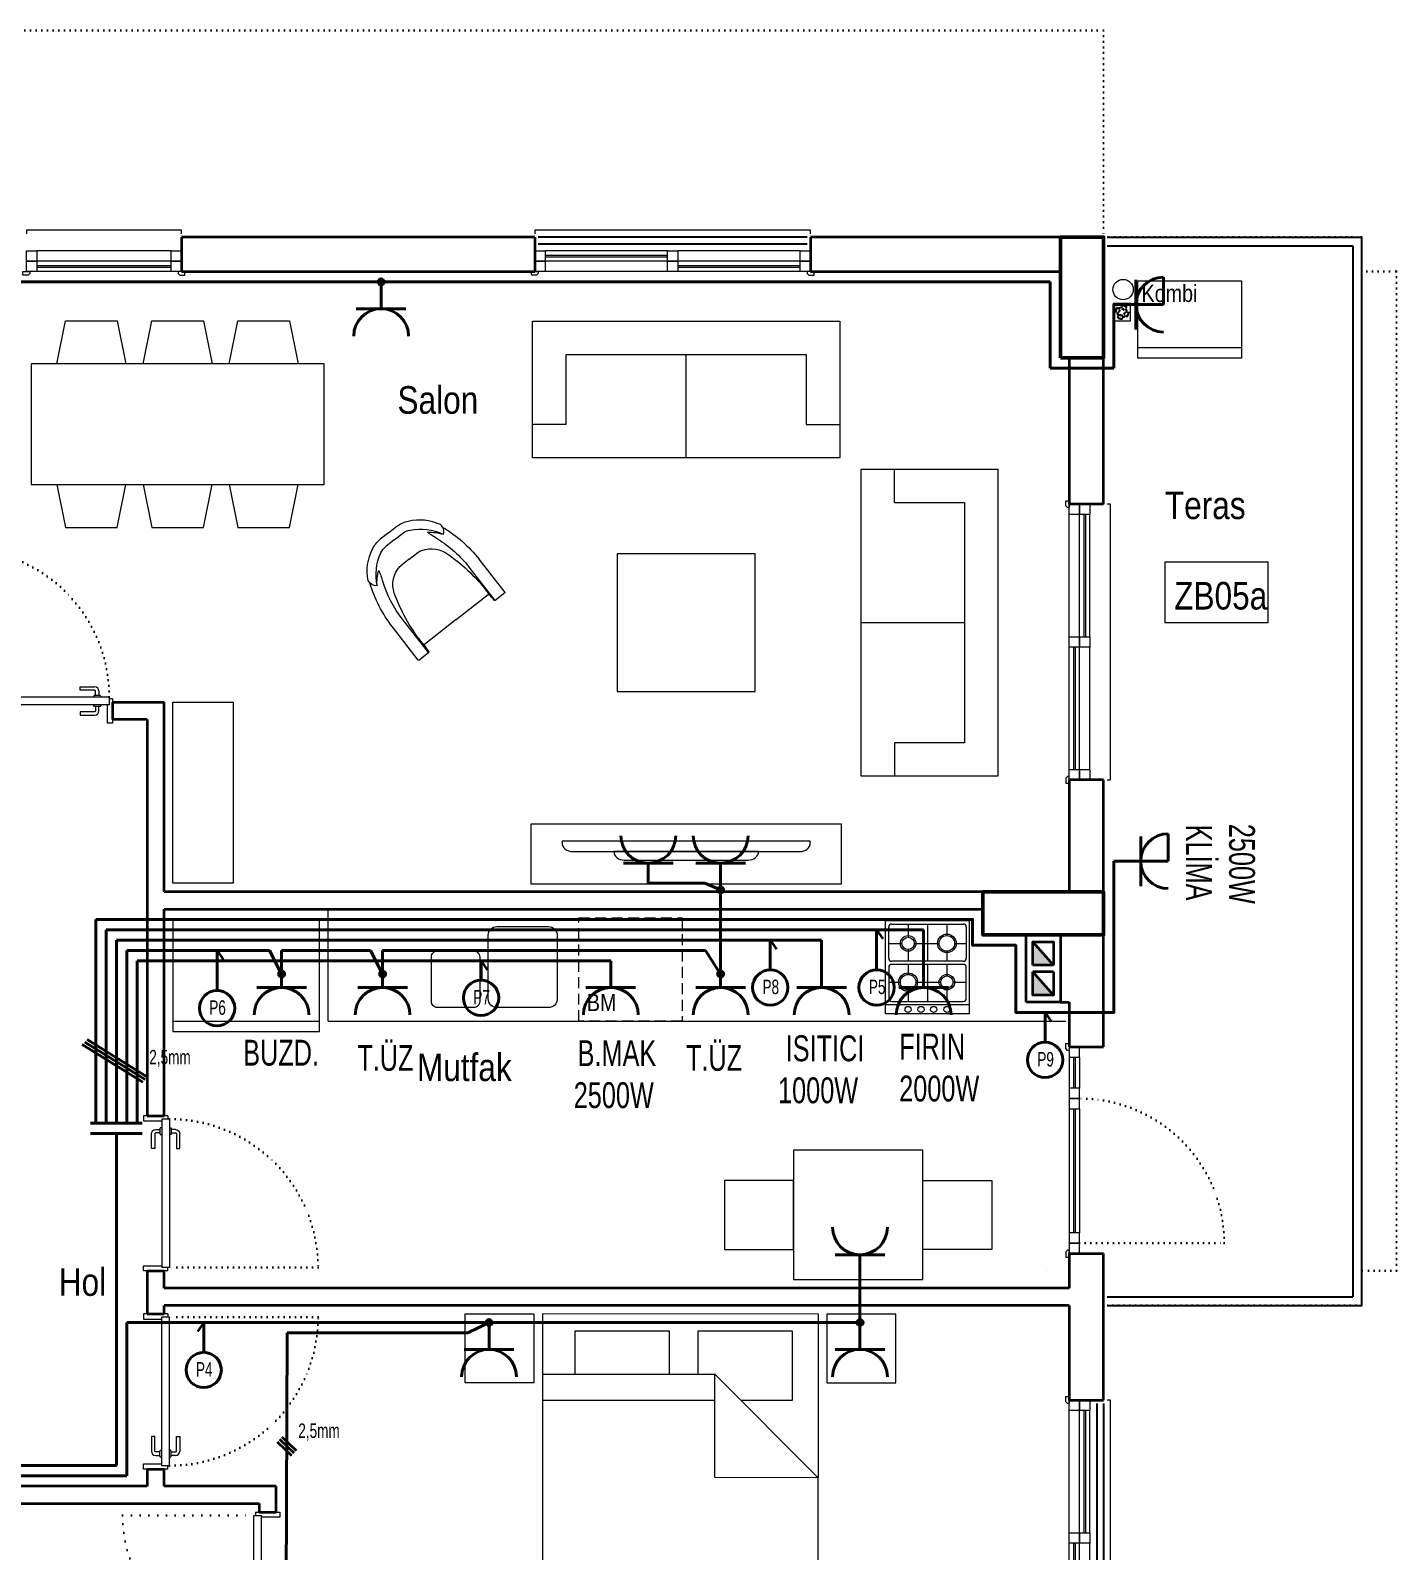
# Model space of a CAD drawing. Header units: millimetres. Extents: x 1852829 to 1882754, y -270850 to -231658.
# Drawn here: x 1858780 to 1859573, y -252412 to -251529 of the extents above; entities that cross this region are included whole.
import ezdxf
from ezdxf.enums import TextEntityAlignment as Align

# ---------------------------------------------------------------- set-up
doc = ezdxf.new("R2010")
doc.units = ezdxf.units.MM
for name, pattern in [('CONTINOUS', [0]), ('CONTINU', [0]), ('DOT', [0.25, 0, -0.25]), ('izdüşüm arka', [3.175, 0, -3.175]), ('izdüşüm ön', [9.525, 6.35, -3.175])]:
    doc.linetypes.add(name, pattern=pattern)
for name, color, linetype, lineweight in [('a_ba', 6, 'Continuous', 50), ('a_doğrama', 251, 'Continuous', 20), ('a_duvar', 251, 'Continuous', 35), ('a_görünüş', 32, 'Continuous', 25), ('a_görünüş_ince', 8, 'Continuous', 20), ('a_izdüşüm_arka', 251, 'izdüşüm arka', 30), ('a_izdüşüm_ön', 6, 'izdüşüm ön', 9), ('a_not_mahal', 253, 'Continuous', 5), ('a_tefriş', 8, 'Continuous', 20), ('Aydınlatma', 4, 'CONTINOUS', 35), ('m_yib', 65, 'Continuous', 20), ('Priz', 6, 'CONTINOUS', 40)]:
    doc.layers.add(name, color=color, linetype=linetype, lineweight=lineweight)
doc.styles.add('Grupcad', font='arial.ttf', dxfattribs={"width": 0.7})
doc.styles.add('OL', font='tsimplex.shx', dxfattribs={"width": 0.8, "height": 12})
doc.styles.get("Standard").update_dxf_attribs({"font": 'ARIALN.TTF'})

# ---------------------------------------------------------------- blocks, each defined once
blk = doc.blocks.new('K2')
at = {"layer": 'a_doğrama', "color": 251, "linetype": 'Continuous'}
for p, q in [((-12, 90), (-12, 88.1)), ((-12, 90), (-10, 90)), ((-13, 88.1), (-13, 1.9)), ((-13, 88.1), (-8.5, 88.1)), ((-8.5, 88.1), (-8.5, 1.9)), ((-13, 1.9), (-8.5, 1.9)), ((-12, 0), (-12, 1.9)), ((-12, 0), (-10, 0))]:
    blk.add_line(p, q, dxfattribs=at)
for points in [[(0, 90), (2, 90), (2, 87), (-8.5, 87)], [(0, 0), (2, 0), (2, 3), (-8.5, 3)]]:
    blk.add_lwpolyline(points, dxfattribs=at)
at = {"layer": 'a_doğrama', "color": 251}
for points in [[(-14, 80.1), (-16.5, 80.1, 0.414214), (-17, 79.6), (-17, 71.1), (-19, 71.1), (-19, 79.6)], [(-13, 83.1), (-13.5, 83.1, 0.414214), (-14, 82.6), (-14, 79.6, 0.414214), (-13.5, 79.1), (-13, 79.1)], [(-8.5, 83.1), (-8, 83.1, -0.414214), (-7.5, 82.6), (-7.5, 79.6, -0.414214), (-8, 79.1), (-8.5, 79.1)], [(-7.5, 80.1), (-5, 80.1, -0.414214), (-4.5, 79.6), (-4.5, 71.1), (-2.5, 71.1), (-2.5, 79.6)]]:
    blk.add_lwpolyline(points, format="xyb", dxfattribs=at)
for points in [[(-16.5, 82.1), (-14, 82.1)], [(-5, 82.1), (-7.5, 82.1)]]:
    blk.add_lwpolyline(points, dxfattribs=at)
for centre, start, end in [((-16.5, 79.6), 90, 180), ((-5, 79.6), 0, 90)]:
    blk.add_arc(centre, 2.5, start, end, dxfattribs=at)
at = {"layer": 'a_izdüşüm_arka', "color": 251}
blk.add_lwpolyline([(-99.2, 1.9), (-13, 1.9)], dxfattribs=at)
blk.add_arc((-13, 1.9), 86.2, 89.99996, 180, dxfattribs=at)
blk = doc.blocks.new('k_80')
at = {"layer": 'a_doğrama', "color": 251, "linetype": 'Continuous'}
for p, q in [((-80, 2), (-78.1, 2)), ((-80, 2), (-80, 0)), ((-78.1, 3), (-1.9, 3)), ((-78.1, 3), (-78.1, -1.5)), ((-1.9, 3), (-1.9, -1.5)), ((0, 2), (-1.9, 2)), ((0, 2), (0, 0)), ((-78.1, -1.5), (-1.9, -1.5))]:
    blk.add_line(p, q, dxfattribs=at)
at = {"layer": 'a_doğrama', "color": 251}
for points in [[(-70.1, 4), (-70.1, 6.5, -0.414214), (-69.6, 7), (-61.1, 7), (-61.1, 9), (-69.6, 9)], [(-73.1, 3), (-73.1, 3.5, -0.414214), (-72.6, 4), (-69.6, 4, -0.414214), (-69.1, 3.5), (-69.1, 3)], [(-73.1, -1.5), (-73.1, -2, 0.414214), (-72.6, -2.5), (-69.6, -2.5, 0.414214), (-69.1, -2), (-69.1, -1.5)], [(-70.1, -2.5), (-70.1, -5, 0.414214), (-69.6, -5.5), (-61.1, -5.5), (-61.1, -7.5), (-69.6, -7.5)]]:
    blk.add_lwpolyline(points, format="xyb", dxfattribs=at)
for points in [[(-72.1, 6.5), (-72.1, 4)], [(-72.1, -5), (-72.1, -2.5)]]:
    blk.add_lwpolyline(points, dxfattribs=at)
at = {"layer": 'a_doğrama', "color": 251, "linetype": 'Continuous'}
for points in [[(-80, -10), (-80, -12), (-77, -12), (-77, -1.5)], [(0, -10), (0, -12), (-3, -12), (-3, -1.5)]]:
    blk.add_lwpolyline(points, dxfattribs=at)
at = {"layer": 'a_doğrama', "color": 251}
for centre, start, end in [((-69.6, 6.5), 90, 180), ((-69.6, -5), 180, 270)]:
    blk.add_arc(centre, 2.5, start, end, dxfattribs=at)
at = {"layer": 'a_izdüşüm_arka', "color": 251, "linetype": 'DOT', "ltscale": 20}
blk.add_line((-1.9, 79.2), (-1.9, 3), dxfattribs=at)
blk.add_arc((-1.9, 3), 76.2, 90, 180, dxfattribs=at)
blk = doc.blocks.new('160p')
at = {"layer": 'a_doğrama', "color": 251}
for points in [[(-6, -6), (-6, 0), (-12, 0), (-12, -6)], [(0, -6), (0, 0), (-6, 0), (-6, -6)], [(-6, -83), (-6, -77), (-12, -77), (-12, -83)], [(0, -83), (0, -77), (-6, -77), (-6, -83)], [(-6, -160), (-6, -154), (-12, -154), (-12, -160)], [(0, -160), (0, -154), (-6, -154), (-6, -160)]]:
    blk.add_lwpolyline(points, close=True, dxfattribs=at)
for points in [[(2, -1), (2, 2), (0, 2), (0, -2), (1, -2), (2, -1)], [(-9.5, -6), (-9.5, -77)], [(-8.5, -6), (-8.5, -77)], [(-3.5, -83), (-3.5, -154)], [(-2.5, -83), (-2.5, -154)], [(2, -159), (2, -162), (0, -162), (0, -158), (1, -158), (2, -159)]]:
    blk.add_lwpolyline(points, dxfattribs=at)
at = {"layer": 'a_görünüş_ince', "color": 251}
for points in [[(-22, -160), (-24, -160), (-24, 0), (-22, 0)], [(-12, -77), (-12, -6)], [(-6, -77), (-6, -6)], [(-6, -77), (-6, -6)], [(0, -77), (0, -6)], [(-12, -154), (-12, -83)], [(-6, -154), (-6, -83)], [(-6, -154), (-6, -83)], [(0, -154), (0, -83)]]:
    blk.add_lwpolyline(points, dxfattribs=at)
blk = doc.blocks.new('kapı_120_c_blok')
at = {"layer": 'a_doğrama', "color": 251}
for points in [[(-2, 119), (-2, 122), (0, 122), (0, 118), (-1, 118), (-2, 119)], [(2.5, 114), (2.5, 96)], [(3.5, 114), (3.5, 96)], [(2.5, 84), (2.5, 12)], [(3.5, 84), (3.5, 12)], [(-2, 1), (-2, -2), (0, -2), (0, 2), (-1, 2), (-2, 1)]]:
    blk.add_lwpolyline(points, dxfattribs=at)
for points in [[(0, 114), (6, 114), (6, 120), (0, 120)], [(0, 90), (6, 90), (6, 96), (0, 96)], [(0, 84), (6, 84), (6, 90), (0, 90)], [(0, 6), (6, 6), (6, 12), (0, 12)], [(0, 0), (6, 0), (6, 6), (0, 6)]]:
    blk.add_lwpolyline(points, close=True, dxfattribs=at)
at = {"layer": 'a_görünüş_ince', "color": 251}
for points in [[(0, 114), (0, 96)], [(6, 114), (6, 96)], [(0, 84), (0, 12)], [(6, 84), (6, 12)]]:
    blk.add_lwpolyline(points, dxfattribs=at)
at = {"layer": 'a_izdüşüm_arka', "color": 251}
blk.add_lwpolyline([(6, 6), (90, 6)], dxfattribs=at)
blk.add_arc((6, 6), 84, 0, 90, dxfattribs=at)
blk = doc.blocks.new('baca_şönt')
at = {"layer": 'a_duvar'}
h = blk.add_hatch(color=256, dxfattribs=at)
h.dxf.hatch_style = 1
h.paths.add_polyline_path([(21.5, -5), (21.5, -17), (35, -17)])
h.paths.add_polyline_path([(4, -5), (4, -17), (17.5, -17)])
for p, q in [((4, -5), (17.5, -17)), ((17.5, -5), (17.5, -17)), ((21.5, -5), (21.5, -17)), ((21.5, -5), (35, -17))]:
    blk.add_line(p, q, dxfattribs=at)
blk.add_lwpolyline([(0, -21), (39, -21), (39, -1), (0, -1)], close=True, dxfattribs=at)
for points in [[(17.5, -5), (4, -5), (4, -17), (17.5, -17)], [(21.5, -17), (35, -17), (35, -5), (21.5, -5)]]:
    blk.add_lwpolyline(points, dxfattribs=at)
blk = doc.blocks.new('tefriş_koltuk_202x90')
at = {"layer": 'a_tefriş'}
for p, q in [((0, -90), (0, -22)), ((-79, -68), (-101, -68)), ((79, -68), (101, -68))]:
    blk.add_line(p, q, dxfattribs=at)
for points in [[(101, -90), (101, 0), (-101, 0), (-101, -90), (101, -90)], [(79, -68), (79, -22), (-79, -22), (-79, -68)]]:
    blk.add_lwpolyline(points, dxfattribs=at)
blk = doc.blocks.new('tefirş_tv')
at = {"layer": 'a_tefriş'}
for points in [[(35, 10), (35, 10, 0.414214), (30, 15), (-30, 15, 0.414214), (-35, 10), (-35, 10)], [(60, 4), (60, 5, 0.414214), (55, 10), (-55, 10, 0.414214), (-60, 5), (-60, 4)]]:
    blk.add_lwpolyline(points, format="xyb", close=True, dxfattribs=at)
blk = doc.blocks.new('berjer')
at = {"layer": 'a_tefriş'}
for p, q in [((-45.12, 45.12), (-49.45, 40.79)), ((-45.12, 45.12), (-40.79, 49.45)), ((-41.39, 41.39), (-37.05, 45.72)), ((-41.39, 41.39), (-45.72, 37.05)), ((-31.33, 31.33), (-26.84, 35.82)), ((26.14, 19.03), (8.84, 36.23)), ((-31.33, 31.33), (-35.82, 26.84)), ((21.03, 13.63), (3.64, 31.03)), ((26.14, 18.75), (20.98, 13.59)), ((0, 0), (16.64, 16.64)), ((0, 0), (-16.64, -16.64)), ((-13.63, -21.03), (-31.03, -3.64)), ((-19.03, -26.14), (-36.23, -8.84)), ((-18.75, -26.14), (-13.59, -20.98))]:
    blk.add_line(p, q, dxfattribs=at)
for centre, radius, start, end in [((-29.85, 38.51), 15.47, 107.9156, 135), ((-24.95, 27.68), 27.31, 71.28578, 110.69927), ((-19.18, 48.94), 5.5, 350.31556, 56.99355), ((-29.85, 38.51), 10.19, 107.9156, 135), ((-23.67, 18.5), 31.13, 71.43542, 107.39611), ((-18.62, 23.89), 24.6, 78.60272, 99.58191), ((18.9, 123.07), 85.71, 240.9454, 245.54452), ((-45.68, -18.45), 69.86, 45.09711, 65.38239), ((-44.89, -17.49), 75.98, 45, 66.68913), ((-38.51, 29.85), 15.47, 135, 162.0844), ((-38.51, 29.85), 10.19, 135, 162.0844), ((-21.04, 30.01), 8.21, 117.49358, 135.10566), ((-17.49, 23.21), 15.89, 57.41123, 117.49358), ((-53.9, -49.33), 96.97, 43.33201, 62.37874), ((-27.43, 24.76), 27.61, 159.09961, 198.29643), ((-18.23, 23.47), 31.45, 162.39138, 198.16704), ((-30.01, 21.04), 8.21, 134.89434, 152.50642), ((-23.39, 18.3), 25.16, 169.87999, 190.62704), ((-123.07, -18.9), 85.71, 24.45548, 29.0546), ((-23.21, 17.49), 15.89, 152.50642, 212.58877), ((26, 18.89), 0.2, 315, 45), ((-49.04, 19.08), 5.5, 213.00645, 279.68444), ((17.49, 44.89), 75.98, 203.70423, 225), ((18.45, 45.68), 69.86, 204.61761, 224.90289), ((49.33, 53.9), 96.97, 207.62126, 226.66799), ((16.36, 16.93), 0.4, 315, 46.03658), ((110.85, 118.55), 138.36, 227.08693, 229.34838), ((20.84, 13.73), 0.2, 229.34838, 315), ((-16.93, -16.36), 0.4, 223.96342, 315), ((-118.55, -110.85), 138.36, 40.65162, 42.91307), ((-18.89, -26), 0.2, 225, 315), ((-13.73, -20.84), 0.2, 315, 40.65162)]:
    blk.add_arc(centre, radius, start, end, dxfattribs=at)
blk = doc.blocks.new('A$C2A0A03CE')
at = {"layer": 'a_tefriş'}
for p, q in [((-54, -24.3), (-54, 24.3)), ((-54, 24.3), (0, 24.3)), ((-48.6, 24.3), (-48.6, -24.3)), ((-46.8, 20.7), (-46.8, -20.7)), ((-27, 22.5), (-45, 22.5)), ((-35.55, 22.5), (-35.55, 15.75)), ((-25.2, -20.7), (-25.2, 20.7)), ((-23.4, -20.7), (-23.4, 20.7)), ((-21.6, 22.5), (-3.6, 22.5)), ((-13.05, 22.5), (-13.05, 14.85)), ((-1.8, 20.7), (-1.8, -20.7)), ((0, -24.3), (0, 24.3)), ((-40.05, 11.25), (-46.8, 11.25)), ((-25.2, 11.25), (-31.05, 11.25)), ((-16.65, 11.25), (-23.4, 11.25)), ((-1.8, 11.25), (-9.45, 11.25)), ((-25.2, 0), (-46.8, 0)), ((-35.55, 6.75), (-35.55, -7.65)), ((-1.8, 0), (-23.4, 0)), ((-13.05, 7.65), (-13.05, -6.75)), ((-39.15, -11.25), (-46.8, -11.25)), ((-35.55, -14.85), (-35.55, -22.5)), ((-25.2, -11.25), (-31.95, -11.25)), ((-17.55, -11.25), (-23.4, -11.25)), ((-13.05, -15.75), (-13.05, -22.5)), ((-1.8, -11.25), (-8.55, -11.25)), ((-54, -24.3), (0, -24.3)), ((-45, -22.5), (-27, -22.5)), ((-3.6, -22.5), (-21.6, -22.5))]:
    blk.add_line(p, q, dxfattribs=at)
for centre, radius in [((-51.39, 11.25), 1.8), ((-35.55, 11.25), 5.4), ((-35.55, 11.25), 4.5), ((-13.05, 11.25), 4.5), ((-13.05, 11.25), 3.6), ((-51.39, 3.75), 1.8), ((-51.39, -3.53), 1.8), ((-35.55, -11.25), 4.5), ((-35.55, -11.25), 3.6), ((-13.05, -11.25), 5.4), ((-13.05, -11.25), 4.5), ((-51.39, -11.25), 1.8)]:
    blk.add_circle(centre, radius, dxfattribs=at)
for centre, start, end in [((-45, 20.7), 90, 180), ((-27, 20.7), 0, 90), ((-21.6, 20.7), 90, 180), ((-3.6, 20.7), 0, 90), ((-45, -20.7), 180, 270), ((-27, -20.7), 270, 0), ((-21.6, -20.7), 180, 270), ((-3.6, -20.7), 270, 0)]:
    blk.add_arc(centre, 1.8, start, end, dxfattribs=at)
blk = doc.blocks.new('tefriş_yatak_çift')
at = {"layer": 'a_tefriş'}
for points in [[(-85, -5), (-85, -45), (-125, -45), (-125, -5)], [(80, -195), (80, -5), (-80, -5), (-80, -195)], [(85, -5), (85, -45), (125, -45), (125, -5)]]:
    blk.add_lwpolyline(points, close=True, dxfattribs=at)
for points in [[(-6.28, -40), (-6.28, -15), (-61.28, -15), (-61.28, -40)], [(35, -55), (65, -55), (65, -15), (10, -15), (10, -40)], [(-80, -40), (20, -40), (80, -100), (20, -100), (20, -40)], [(-80, -55), (20, -55)]]:
    blk.add_lwpolyline(points, dxfattribs=at)
blk = doc.blocks.new('90_p_c_blok')
at = {"layer": 'a_doğrama'}
for points in [[(1, 2), (-2, 2), (-2, 0), (2, 0), (2, 1), (1, 2)], [(89, 2), (92, 2), (92, 0), (88, 0), (88, 1), (89, 2)], [(84, -2.5), (6, -2.5)], [(84, -3.5), (6, -3.5)]]:
    blk.add_lwpolyline(points, dxfattribs=at)
for points in [[(0, 0), (6, 0), (6, -6), (0, -6)], [(0, -6), (6, -6), (6, -12), (0, -12)], [(84, 0), (90, 0), (90, -6), (84, -6)], [(84, -6), (90, -6), (90, -12), (84, -12)]]:
    blk.add_lwpolyline(points, close=True, dxfattribs=at)
at = {"layer": 'a_görünüş_ince'}
for points in [[(6, 0), (84, 0)], [(6, -6), (84, -6)], [(6, -6), (84, -6)], [(6, -12), (84, -12)], [(0, -22), (0, -24), (90, -24), (90, -22)]]:
    blk.add_lwpolyline(points, dxfattribs=at)
blk = doc.blocks.new('tefriş_süzgeç')
at = {"layer": 'a_tefriş'}
for p, q in [((5, 0), (-5, 0)), ((-5, 0), (-5, -10)), ((5, -10), (5, 0)), ((-3.62, -5.06), (-4.12, -5.06)), ((-2.62, -5.06), (-3.12, -5.06)), ((-2.58, -7.58), (-2.93, -7.93)), ((-2.55, -2.51), (-2.9, -2.15)), ((-1.96, -3.34), (-2.31, -2.98)), ((-1.87, -6.87), (-2.23, -7.23)), ((-1.62, -5.06), (-2.12, -5.06)), ((-1.17, -6.17), (-1.52, -6.52)), ((-1.15, -3.94), (-1.5, -3.59)), ((-0.16, -2.53), (-0.16, -2.03)), ((-0.06, -1.5), (-0.06, -1)), ((-0.06, -3), (-0.06, -3.5)), ((-0.06, -6.62), (-0.06, -7.12)), ((-0.06, -7.62), (-0.06, -8.12)), ((-0.06, -8.62), (-0.06, -9.12)), ((1.04, -3.96), (1.4, -3.6)), ((1.06, -6.15), (1.41, -6.5)), ((1.5, -5.06), (2, -5.06)), ((1.75, -3.25), (2.1, -2.9)), ((1.77, -6.85), (2.13, -7.2)), ((2.46, -2.54), (2.81, -2.19)), ((2.49, -7.55), (2.85, -7.9)), ((2.5, -5.06), (3, -5.06)), ((3.5, -5.06), (4, -5.06)), ((-5, -10), (5, -10))]:
    blk.add_line(p, q, dxfattribs=at)
for centre, radius, start, end in [((-0.06, -5.06), 4.06, 134.2896, 180), ((-0.06, -5.06), 3.56, 134.2896, 180), ((-0.06, -5.06), 3.06, 180, 225), ((-0.06, -5.06), 4.06, 225, 270), ((-0.06, -5.06), 2.56, 180, 225), ((-0.06, -5.06), 3.56, 225, 270), ((-0.38, -4.42), 2.4, 84.59432, 143.20159), ((-0.06, -5.06), 2.06, 134.2896, 180), ((-0.14, -4.97), 2.44, 90.34305, 138.12123), ((-0.06, -5.06), 1.56, 134.2896, 180), ((-0.06, -5.06), 2.06, 225, 270), ((-0.06, -5.06), 1.56, 225, 270), ((-0.06, -5.06), 4.06, 45, 90), ((-0.06, -5.06), 3.56, 45, 90), ((-0.06, -5.06), 2.06, 45, 90), ((-0.06, -5.06), 1.56, 45, 90), ((-0.06, -5.06), 2.56, 270, 315.7104), ((-0.06, -5.06), 3.06, 270, 315.7104), ((-0.06, -5.06), 1.56, 314.2896, 360), ((-0.06, -5.06), 2.06, 314.2896, 360), ((-0.06, -5.06), 2.56, 360, 45), ((-0.06, -5.06), 3.06, 360, 45), ((-0.06, -5.06), 3.56, 314.2896, 360), ((-0.06, -5.06), 4.06, 314.2896, 360)]:
    blk.add_arc(centre, radius, start, end, dxfattribs=at)
blk = doc.blocks.new('priz')
at = {"layer": 'Priz', "color": 6, "linetype": 'CONTINU'}
blk.add_line((-14.41, 0), (14.41, 0), dxfattribs=at)
blk.add_arc((0, 15.91), 15.91, 180, 0, dxfattribs=at)
blk = doc.blocks.new('Kapaklı Priz')
at = {"layer": 'Priz', "color": 6, "linetype": 'CONTINU'}
for p, q in [((0, 0), (0, 15.91)), ((0, 15.91), (15.91, 15.91)), ((-14.41, 0), (14.41, 0))]:
    blk.add_line(p, q, dxfattribs=at)
blk.add_arc((0, 15.91), 15.91, 180, 0, dxfattribs=at)
blk = doc.blocks.new('BUAT (Enerji)')
at = {"layer": 'Priz', "linetype": 'CONTINU'}
h = blk.add_hatch(color=256, dxfattribs=at)
edge = h.paths.add_edge_path()
edge.add_arc((0, 0), 1.75, 0, 360)
blk.add_circle((0, 0), 1.75, dxfattribs=at)

msp = doc.modelspace()

# ---------------------------------------------------------------- linework, layer by layer
at = {"layer": 'a_ba', "color": 253}
for points in [[(1859377.71, -251719.37), (1859402.71, -251719.37), (1859402.71, -251649.37), (1859377.71, -251649.37)], [(1859332.71, -252029.37), (1859332.71, -252054.37), (1859402.71, -252054.37), (1859402.71, -252029.37)]]:
    msp.add_lwpolyline(points, close=True, dxfattribs=at)
at = {"layer": 'a_duvar'}
for p, q in [((1859072.71, -251649.37), (1858867.71, -251649.37)), ((1858867.71, -251649.37), (1858867.71, -251669.37)), ((1859072.71, -251649.37), (1859072.71, -251669.37)), ((1859402.71, -251649.37), (1859232.71, -251649.37)), ((1859232.71, -251649.37), (1859232.71, -251669.37)), ((1859402.71, -251669.37), (1859402.71, -251649.37)), ((1858867.71, -251669.37), (1859072.71, -251669.37)), ((1859232.71, -251669.37), (1859377.71, -251669.37)), ((1859402.71, -251669.37), (1859402.71, -251669.37)), ((1859402.71, -251804.37), (1859402.71, -251669.37)), ((1859382.71, -251719.37), (1859382.71, -251804.37)), ((1858827.71, -251919.37), (1858857.71, -251919.37)), ((1858857.71, -252029.37), (1858857.71, -251919.37)), ((1858847.71, -251929.37), (1858827.71, -251929.37)), ((1858847.71, -251929.37), (1858847.71, -252159.37)), ((1859382.71, -251964.37), (1859382.71, -252029.37)), ((1859402.71, -252119.37), (1859402.71, -251964.37)), ((1859382.71, -252029.37), (1858857.71, -252029.37)), ((1858857.71, -252039.37), (1859332.71, -252039.37)), ((1858857.71, -252159.37), (1858857.71, -252039.37)), ((1859382.71, -252093.37), (1859382.71, -252119.37)), ((1859382.71, -252239.37), (1859382.71, -252259.37)), ((1859402.71, -252249.37), (1859402.71, -252239.37)), ((1858847.71, -252249.37), (1858847.71, -252274.37)), ((1858857.71, -252259.37), (1858857.71, -252249.37)), ((1859369.5, -252249.37), (1859369.5, -252249.37)), ((1859402.71, -252269.37), (1859402.71, -252249.37)), ((1859382.71, -252259.37), (1858857.71, -252259.37)), ((1858857.71, -252274.37), (1858857.71, -252269.37)), ((1859382.71, -252269.37), (1858857.71, -252269.37)), ((1859382.71, -252269.37), (1859382.71, -252324.37)), ((1859402.71, -252269.37), (1859402.71, -252269.37)), ((1859402.71, -252324.37), (1859402.71, -252269.37)), ((1859382.71, -252324.37), (1859402.71, -252324.37)), ((1858847.71, -252364.37), (1858847.71, -252374.37)), ((1858857.71, -252374.37), (1858857.71, -252364.37)), ((1858847.71, -252374.37), (1858637.71, -252374.37)), ((1858922.71, -252374.37), (1858857.71, -252374.37)), ((1858922.71, -252389.37), (1858922.71, -252374.37)), ((1858662.71, -252384.37), (1858912.71, -252384.37)), ((1858912.71, -252384.37), (1858912.71, -252389.37))]:
    msp.add_line(p, q, dxfattribs=at)
for points in [[(1859402.71, -251804.37), (1859382.71, -251804.37)], [(1858827.71, -251919.37), (1858827.71, -251929.37)], [(1859402.71, -251964.37), (1859382.71, -251964.37)], [(1859377.71, -252093.37), (1859382.71, -252093.37)], [(1859382.71, -252119.37), (1859402.71, -252119.37)], [(1858847.71, -252159.37), (1858857.71, -252159.37)], [(1859382.71, -252239.37), (1859402.71, -252239.37)], [(1858847.71, -252249.37), (1858857.71, -252249.37)], [(1858847.71, -252274.37), (1858857.71, -252274.37)], [(1858847.71, -252364.37), (1858857.71, -252364.37)], [(1858912.71, -252389.37), (1858922.71, -252389.37)]]:
    msp.add_lwpolyline(points, dxfattribs=at)
at = {"layer": 'a_görünüş', "color": 251}
for points in [[(1859230.71, -251649.37), (1859074.72, -251649.37)], [(1859230.71, -251653.37), (1859074.72, -251653.37)], [(1859404.71, -251649.37), (1859552.25, -251649.37)], [(1859404.71, -251654.37), (1859547.25, -251654.37)], [(1859547.25, -251654.37), (1859547.25, -252264.37)], [(1859552.25, -251649.37), (1859552.25, -252269.37)], [(1859404.71, -252264.37), (1859547.25, -252264.37)], [(1859404.71, -252269.37), (1859552.25, -252269.37)], [(1859398.71, -252326.37), (1859398.71, -252482.36)], [(1859402.71, -252326.37), (1859402.71, -252482.36)]]:
    msp.add_lwpolyline(points, dxfattribs=at)
at = {"layer": 'a_izdüşüm_arka'}
msp.add_lwpolyline([(1857322.71, -252269.37), (1857173.17, -252269.37), (1857173.17, -252254.37), (1857173.17, -252249.37), (1857152.73, -252249.37), (1857152.73, -251669.37), (1857173.17, -251669.37), (1857173.17, -251649.37), (1857322.71, -251649.37), (1857322.71, -251529.37), (1859402.71, -251529.37), (1859402.71, -251649.37), (1859552.25, -251649.37), (1859552.25, -251669.37), (1859572.69, -251669.37), (1859572.69, -252249.37), (1859552.25, -252249.37), (1859552.25, -252269.37), (1859402.71, -252269.37)], dxfattribs=at)
at = {"layer": 'a_izdüşüm_ön', "color": 251}
msp.add_lwpolyline([(1859098.24, -252104.37), (1859098.24, -252044.37), (1859158.24, -252044.37), (1859158.24, -252104.37)], close=True, dxfattribs=at)
at = {"layer": 'a_not_mahal'}
msp.add_lwpolyline([(1859498.23, -251838), (1859438.23, -251838), (1859438.23, -251873), (1859498.23, -251873)], close=True, dxfattribs=at)
at = {"layer": 'a_tefriş', "lineweight": 20}
for p, q in [((1859422.62, -251674.63), (1859482.62, -251674.63)), ((1859422.63, -251719.63), (1859422.62, -251674.63)), ((1859482.62, -251674.63), (1859482.63, -251719.63)), ((1859482.63, -251713.63), (1859422.63, -251713.63)), ((1859482.63, -251719.63), (1859422.63, -251719.63))]:
    msp.add_line(p, q, dxfattribs=at)
at = {"layer": 'a_tefriş'}
msp.add_line((1858952.71, -252104.34), (1859380.71, -252104.37), dxfattribs=at)
for points in [[(1858795.42, -251722.86), (1858800.42, -251697.86), (1858830.42, -251697.86), (1858835.42, -251722.86)], [(1858845.42, -251722.86), (1858850.42, -251697.86), (1858880.42, -251697.86), (1858885.42, -251722.86)], [(1858895.42, -251722.86), (1858900.42, -251697.86), (1858930.42, -251697.86), (1858935.42, -251722.86)], [(1858795.42, -251792.86), (1858800.42, -251817.86), (1858830.42, -251817.86), (1858835.42, -251792.86)], [(1858845.42, -251792.86), (1858850.42, -251817.86), (1858880.42, -251817.86), (1858885.42, -251792.86)], [(1858895.42, -251792.86), (1858900.42, -251817.86), (1858930.42, -251817.86), (1858935.42, -251792.86)], [(1858862.71, -252045.36), (1858862.71, -252110.36), (1858947.71, -252110.36), (1858947.71, -252045.36), (1858862.71, -252045.36), (1858862.71, -252104.36), (1858947.71, -252104.37)], [(1858952.71, -252104.34), (1858952.71, -252039.37)]]:
    msp.add_lwpolyline(points, dxfattribs=at)
for points in [[(1858950.42, -251722.86), (1858780.42, -251722.86), (1858780.42, -251792.86), (1858950.42, -251792.86)], [(1859120.52, -251913.11), (1859200.52, -251913.11), (1859200.52, -251833.11), (1859120.52, -251833.11)], [(1858862.71, -251919.37), (1858897.71, -251919.37), (1858897.71, -252024.37), (1858862.71, -252024.37)], [(1859250.52, -251989.98), (1859250.52, -252024.98), (1859070.52, -252024.98), (1859070.52, -251989.98)], [(1859297.79, -252254.37), (1859297.79, -252179.37), (1859222.79, -252179.37), (1859222.79, -252254.37)], [(1859222.79, -252236.87), (1859222.79, -252196.87), (1859182.79, -252196.87), (1859182.79, -252236.87)], [(1859337.79, -252236.87), (1859297.79, -252236.87), (1859297.79, -252196.87), (1859337.79, -252196.87)]]:
    msp.add_lwpolyline(points, close=True, dxfattribs=at)
for points in [[(1859045.71, -252054.55, -0.414214), (1859050.71, -252049.55), (1859080.71, -252049.55, -0.414214), (1859085.71, -252054.55), (1859085.71, -252091.55, -0.414214), (1859080.71, -252096.55), (1859050.71, -252096.55, -0.414214), (1859045.71, -252091.55), (1859045.71, -252054.55)], [(1859012.71, -252067.15, -0.414214), (1859016.21, -252063.65), (1859037.21, -252063.65, -0.414214), (1859040.71, -252067.15), (1859040.71, -252093.05, -0.414214), (1859037.21, -252096.55), (1859016.21, -252096.55, -0.414214), (1859012.71, -252093.05), (1859012.71, -252067.15)]]:
    msp.add_lwpolyline(points, format="xyb", dxfattribs=at)
at = {"layer": 'Aydınlatma'}
for p, q in [((1859271.02, -252051.37), (1859274.56, -252056.59)), ((1858888.31, -252063.37), (1858891.85, -252068.59)), ((1859209.31, -252057.37), (1859212.84, -252062.59)), ((1859041.49, -252069.37), (1859045.03, -252074.59)), ((1859368.75, -252099.37), (1859372.29, -252104.59)), ((1858880.57, -252279.35), (1858877.04, -252284.58))]:
    msp.add_line(p, q, dxfattribs=at)
at = {"layer": 'Aydınlatma', "color": 3}
for p, q in [((1858847.95, -252136.93), (1858812.92, -252115.15)), ((1858845.19, -252139.82), (1858810.15, -252118.04)), ((1858846.57, -252138.37), (1858811.53, -252116.59)), ((1858934.42, -252353.74), (1858926.16, -252345.84)), ((1858931.65, -252356.63), (1858923.4, -252348.73)), ((1858933.04, -252355.19), (1858924.78, -252347.29))]:
    msp.add_line(p, q, dxfattribs=at)
at = {"layer": 'm_yib'}
msp.add_circle((1859414.01, -251679.8), 5.92, dxfattribs=at)
at = {"layer": 'Priz', "linetype": 'CONTINU'}
for p, q in [((1858983.53, -251690.92), (1858983.53, -251675.37)), ((1859138.55, -252012.71), (1859138.55, -252024.37)), ((1859180.51, -252012.71), (1859180.51, -252024.37)), ((1859424.27, -252011.57), (1859408.71, -252011.57)), ((1859180.51, -252084.93), (1859180.51, -252024.37)), ((1858823.96, -252051.37), (1859298.28, -252051.37)), ((1859298.28, -252084.93), (1859298.28, -252051.37)), ((1858829.96, -252057.37), (1859239.11, -252057.37)), ((1858835.96, -252063.37), (1858918.73, -252063.37)), ((1858925.76, -252063.37), (1858977.33, -252063.37)), ((1858925.76, -252084.93), (1858925.76, -252063.37)), ((1858984.36, -252063.37), (1859171.66, -252063.37)), ((1858984.36, -252084.93), (1858984.36, -252063.37)), ((1859239.11, -252084.93), (1859239.11, -252057.37)), ((1858841.96, -252069.37), (1859116.79, -252069.37)), ((1858925.76, -252084.93), (1858925.76, -252069.37)), ((1859116.79, -252084.93), (1859116.79, -252069.37)), ((1859261.36, -252240), (1859261.36, -252279.35)), ((1859046.11, -252294.91), (1859046.11, -252279.35)), ((1859261.36, -252294.91), (1859261.36, -252279.35))]:
    msp.add_line(p, q, dxfattribs=at)
at = {"layer": 'Priz'}
for p, q in [((1859371.71, -251675.37), (1859371.71, -251725.37)), ((1859408.71, -251725.37), (1859408.71, -251688.51)), ((1859408.71, -251688.51), (1859421.49, -251688.51)), ((1859371.71, -251725.37), (1859408.71, -251725.37)), ((1859138.55, -252024.37), (1859171.27, -252024.37)), ((1859180.51, -252028.27), (1859171.27, -252024.37)), ((1858817.96, -252045.37), (1858817.96, -252163.56)), ((1858823.96, -252051.37), (1858823.96, -252163.56)), ((1858829.96, -252057.37), (1858829.96, -252163.56)), ((1858835.96, -252063.37), (1858835.96, -252163.56)), ((1858925.76, -252077.08), (1858918.73, -252063.37)), ((1858984.36, -252077.08), (1858977.33, -252063.37)), ((1859180.51, -252077.08), (1859171.66, -252063.37)), ((1858841.96, -252069.37), (1858841.96, -252163.56)), ((1858844.96, -252163.56), (1858814.96, -252163.56)), ((1858844.96, -252169.56), (1858814.96, -252169.56)), ((1858829.96, -252362.37), (1858829.96, -252169.56)), ((1858835.96, -252279.35), (1858835.96, -252368.37)), ((1859261.36, -252279.35), (1858835.96, -252279.35)), ((1859046.11, -252279.35), (1859033.86, -252285.35)), ((1858929.04, -252285.35), (1858928.15, -252523.37)), ((1859033.86, -252285.35), (1858929.04, -252285.35)), ((1858625.71, -252362.37), (1858829.96, -252362.37)), ((1858631.71, -252368.37), (1858835.96, -252368.37))]:
    msp.add_line(p, q, dxfattribs=at)
at = {"layer": 'Priz', "color": 4, "linetype": 'CONTINU'}
for p, q in [((1859271.02, -252074.66), (1859271.02, -252051.37)), ((1858888.31, -252086.66), (1858888.31, -252063.37)), ((1859209.31, -252074.66), (1859209.31, -252057.37)), ((1859041.49, -252080.66), (1859041.49, -252069.37)), ((1859368.75, -252116.66), (1859368.75, -252099.37)), ((1858880.57, -252296.65), (1858880.57, -252279.35))]:
    msp.add_line(p, q, dxfattribs=at)
at = {"layer": 'Priz'}
for points in [[(1858537.15, -252267.36), (1858739.71, -252267.36), (1858739.71, -251675.37), (1859371.71, -251675.37)], [(1858817.96, -252045.37), (1859326.71, -252045.37), (1859326.71, -252060.37), (1859351.71, -252060.37), (1859351.71, -252099.37), (1859408.71, -252099.37), (1859408.71, -252011.57)]]:
    msp.add_lwpolyline(points, dxfattribs=at)
at = {"layer": 'Priz', "color": 4, "linetype": 'CONTINU'}
for centre in [(1859041.49, -252090.91), (1859209.31, -252084.91), (1859271.02, -252084.91), (1858888.31, -252096.91), (1859368.75, -252126.91), (1858880.57, -252306.89)]:
    msp.add_circle(centre, 10.25, dxfattribs=at)

# ---------------------------------------------------------------- block references
at = {"rotation": 180}
msp.add_blockref('90_p_c_blok', (1858867.71, -251669.37), dxfattribs=at)
msp.add_blockref('kapı_120_c_blok', (1859382.71, -252239.37))
at = {"layer": 'a_duvar', "xscale": -1}
for name, p, rotation in [('160p', (1859072.71, -251669.37), 90), ('baca_şönt', (1859378.71, -252093.37), 270.0000000000001)]:
    msp.add_blockref(name, p, dxfattribs=dict(at, rotation=rotation))
for p in [(1859382.71, -251804.37), (1859382.71, -252324.37)]:
    msp.add_blockref('160p', p, dxfattribs=at)
at = {"layer": 'a_izdüşüm_arka', "ltscale": 5}
for name, p, rotation in [('K2', (1858737.71, -251929.37), 269.9992036878906), ('K2', (1858847.71, -252274.37), 179.9992036878906), ('k_80', (1858912.71, -252389.37), 90.00000000000001)]:
    msp.add_blockref(name, p, dxfattribs=dict(at, rotation=rotation))
at = {"layer": 'a_izdüşüm_arka', "ltscale": 5, "xscale": -1, "rotation": 0.0007963121093723657}
msp.add_blockref('K2', (1858847.71, -252249.37), dxfattribs=at)
at = {"layer": 'a_tefriş', "rotation": 89.99999999999991}
msp.add_blockref('tefriş_süzgeç', (1859408.33, -251692.88), dxfattribs=at)
at = {"layer": 'a_tefriş', "lineweight": -3, "extrusion": (2.24181e-16, 1.09817e-31, -1), "xscale": 0.8823529411764706, "yscale": 0.8823529411764706, "zscale": -0.8823529411764706}
msp.add_blockref('tefriş_koltuk_202x90', (-1859160.52, -251698.11), dxfattribs=at)
at = {"layer": 'a_tefriş', "lineweight": -3, "extrusion": (1.23544e-31, -2.24181e-16, -1), "xscale": 0.8823529411764706, "yscale": 0.8823529411764706, "zscale": -0.8823529411764706, "rotation": 90.00000000000001}
msp.add_blockref('tefriş_koltuk_202x90', (-1859341.4, -251873.11), dxfattribs=at)
at = {"layer": 'a_tefriş', "xscale": -1, "rotation": 82.98673295830223}
msp.add_blockref('berjer', (1859027.15, -251871.24), dxfattribs=at)
at = {"layer": 'a_tefriş', "extrusion": (0, 0, -1), "xscale": -1.2, "rotation": 180.0000016677939}
msp.add_blockref('tefirş_tv', (-1859160.52, -251995.98), dxfattribs=at)
at = {"layer": 'a_tefriş', "color": 113, "rotation": 90.0007963271045}
msp.add_blockref('A$C2A0A03CE', (1859300.53, -252046.25), dxfattribs=at)
at = {"layer": 'a_tefriş', "extrusion": (0, 0, -1), "xscale": -1, "zscale": -1, "rotation": 0.0301700967464047}
msp.add_blockref('tefriş_yatak_çift', (-1859157.21, -252269.37), dxfattribs=at)
at = {"layer": 'Aydınlatma', "xscale": -1, "rotation": 270}
for p in [(1859421.49, -251688.51), (1859424.27, -252011.57)]:
    msp.add_blockref('Kapaklı Priz', p, dxfattribs=at)
at = {"layer": 'Priz', "color": 4, "linetype": 'CONTINU', "xscale": -1, "rotation": 180}
for p in [(1858983.53, -251675.37), (1858925.76, -252077.08), (1858984.36, -252077.08), (1859180.51, -252077.08), (1859046.11, -252279.35), (1859261.36, -252279.35)]:
    msp.add_blockref('BUAT (Enerji)', p, dxfattribs=at)
at = {"layer": 'Priz', "linetype": 'CONTINU', "xscale": -1, "rotation": 180}
for p in [(1858983.53, -251690.92), (1858925.76, -252084.93), (1858984.36, -252084.93), (1859116.79, -252084.93), (1859180.51, -252084.93), (1859239.11, -252084.93), (1859298.28, -252084.93), (1859046.11, -252294.91), (1859261.36, -252294.91)]:
    msp.add_blockref('priz', p, dxfattribs=at)
at = {"layer": 'Priz', "linetype": 'CONTINU', "xscale": -1}
for p in [(1859138.55, -252012.71), (1859180.51, -252012.71)]:
    msp.add_blockref('priz', p, dxfattribs=at)
at = {"layer": 'Priz', "color": 4, "linetype": 'CONTINU', "rotation": 90.00000000000001}
msp.add_blockref('BUAT (Enerji)', (1859180.51, -252028.27), dxfattribs=at)
at = {"layer": 'Priz', "linetype": 'CONTINU'}
msp.add_blockref('priz', (1859261.36, -252240), dxfattribs=at)

# ---------------------------------------------------------------- texts
at = {"layer": 'a_not_mahal'}
for s, height, p in [('Kombi', 10, (1859424.7, -251687)), ('Salon', 16, (1858993.01, -251751.87)), ('Teras', 16, (1859438.23, -251813)), ('BM', 10, (1859102.86, -252098.6)), ('Mutfak', 16, (1859004.3, -252139.2)), ('Hol', 16, (1858796.49, -252263.85))]:
    msp.add_text(s, height=height, dxfattribs=at).set_placement(p)
msp.add_text('ZB05a', height=16, rotation=360, dxfattribs=at).set_placement((1859470.65, -251865.5), align=Align.CENTER)
at = {"layer": 'Priz', "color": 4, "linetype": 'CONTINU', "style": 'Grupcad', "width": 0.7}
for s, p in [('KLİMA', (1859458.04, -251990.37)), ('2500W', (1859483.03, -251989.87))]:
    msp.add_text(s, height=15, rotation=270, dxfattribs=at).set_placement(p, align=Align.MIDDLE_LEFT)
at = {"layer": 'Priz', "color": 4, "linetype": 'CONTINU', "style": 'OL', "width": 0.7}
for s, p in [('P8', (1859204.8, -252088.74)), ('P5', (1859266.52, -252088.74)), ('P7', (1859036.99, -252094.74)), ('P6', (1858883.81, -252100.74)), ('P9', (1859364.24, -252130.74)), ('P4', (1858876.07, -252310.72))]:
    msp.add_text(s, height=8.4, dxfattribs=at).set_placement(p)
at = {"layer": 'Priz', "color": 4, "linetype": 'CONTINU', "style": 'Grupcad', "width": 0.7}
for s, p in [('BUZD.', (1858903.47, -252122.74)), ('T.ÜZ', (1858969.73, -252125.75)), ('B.MAK', (1859097.53, -252122.99)), ('T.ÜZ', (1859160.43, -252125.75)), ('ISITICI', (1859218.26, -252120.2)), ('FIRIN', (1859284.1, -252119.18)), ('2500W', (1859095.27, -252147.35)), ('1000W', (1859213.81, -252144.56)), ('2000W', (1859284.1, -252143.54))]:
    msp.add_text(s, height=15, dxfattribs=at).set_placement(p, align=Align.MIDDLE_LEFT)
at = {"layer": 'Priz', "color": 3, "linetype": 'CONTINU', "style": 'OL', "width": 0.7}
for p in [(1858849, -252129.51), (1858935.46, -252346.32)]:
    msp.add_text('2,5mm', height=8.4, dxfattribs=at).set_placement(p)

doc.saveas('drawing.dxf')
